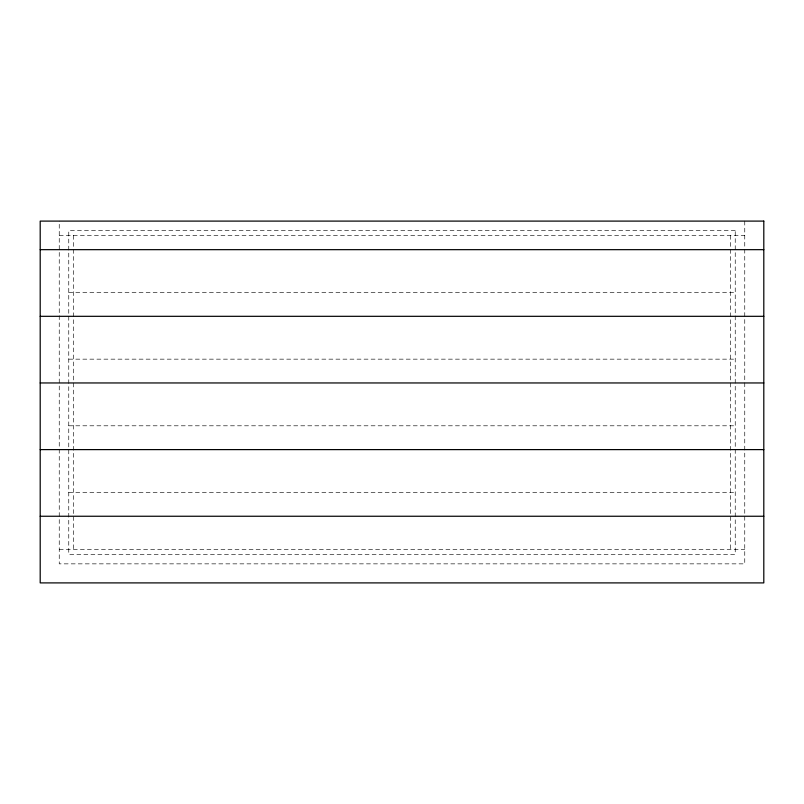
<?xml version="1.0" encoding="UTF-8"?>
<svg xmlns="http://www.w3.org/2000/svg" width="804" height="804" viewBox="0 0 804 804"><rect width="100%" height="100%" fill="white"/><g stroke="black" fill="none" stroke-linecap="round" stroke-linejoin="round"><path stroke-width="0.6" stroke-dasharray="4.02 3.01" d="M59.245 235.381L744.755 235.381M68.762 292.505L735.238 292.505M68.762 359.157L735.238 359.157M68.762 425.798L735.238 425.798M68.762 492.45L735.238 492.45M59.245 549.574L744.755 549.574M744.755 221.1L744.755 563.855L59.245 563.855L59.245 221.1M730.474 235.381L730.474 549.574M73.526 235.381L73.526 549.574M735.238 230.617L68.762 230.617L68.762 554.338L735.238 554.338L735.238 230.617"/><path stroke-width="1.21" d="M40.2 249.662L763.8 249.662M40.2 316.314L763.8 316.314M40.2 382.955L763.8 382.955M40.2 449.607L763.8 449.607M40.2 516.248L763.8 516.248M763.8 221.1L40.2 221.1L40.2 582.9L763.8 582.9L763.8 221.1"/></g></svg>
